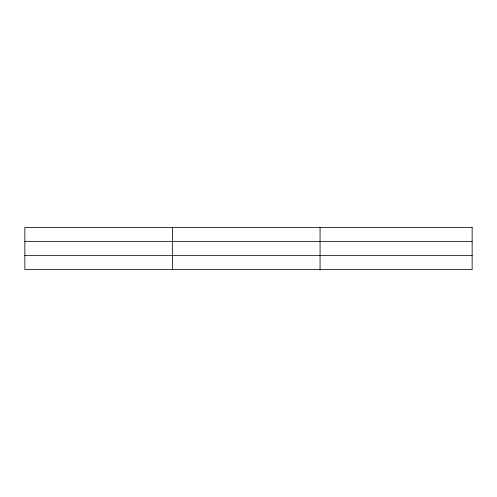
<?xml version="1.0" encoding="UTF-8"?>
<svg xmlns="http://www.w3.org/2000/svg" width="497" height="497" viewBox="0 0 497 497"><rect width="100%" height="100%" fill="white"/><g stroke="black" fill="none" stroke-linecap="round" stroke-linejoin="round"><path stroke-width="0.75" d="M172.459 269.511L172.459 227.489M320.068 269.511L320.068 227.489M24.85 241.356L472.15 241.356M24.85 255.644L472.15 255.644M472.15 227.489L472.15 269.511L24.85 269.511L24.85 227.489L472.15 227.489"/></g></svg>
